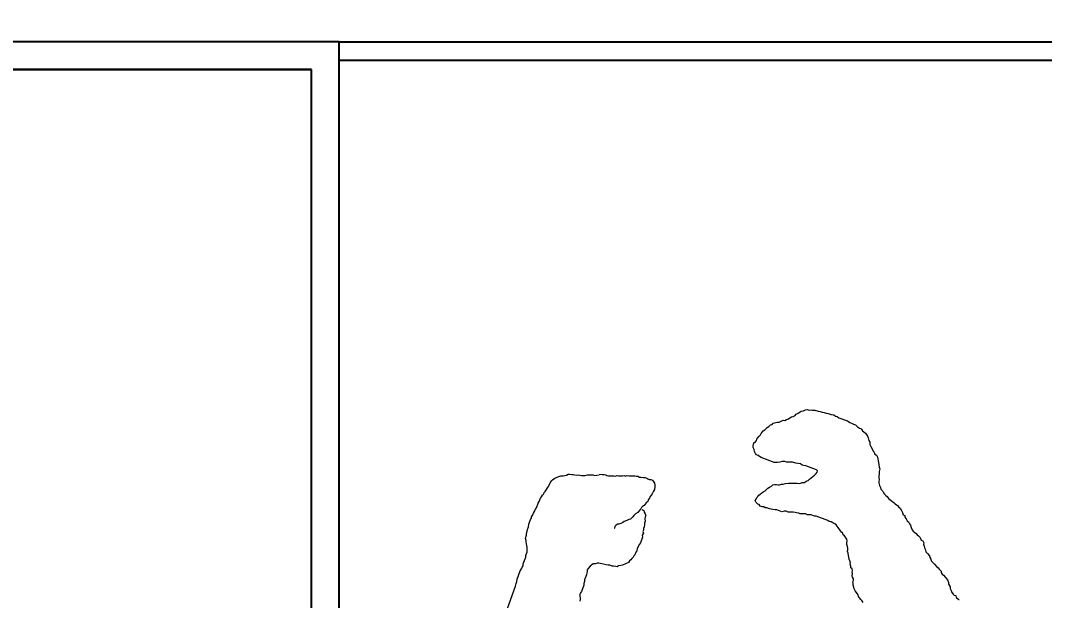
# Model space of a CAD drawing. Header units: millimetres. Extents: x 322668 to 332469, y 13187 to 20117.
# Drawn here: x 327880 to 327990.6, y 17585.6 to 17648.3 of the extents above; entities that cross this region are included whole.
import ezdxf

# ---------------------------------------------------------------- set-up
doc = ezdxf.new("R2010")
doc.units = ezdxf.units.MM
doc.header["$LTSCALE"] = 50
doc.header["$MEASUREMENT"] = 0
doc.header["$PDMODE"] = 3
doc.header["$PDSIZE"] = -0.5
doc.layers.get('0').update_dxf_attribs({"linetype": 'CONTINUOUS'})
doc.layers.get('DEFPOINTS').update_dxf_attribs({"linetype": 'CONTINUOUS'})
doc.layers.add('ekp-insan', color=251, linetype='CONTINUOUS', lineweight=15)
doc.layers.add('GRC-Ekipman', color=4, linetype='CONTINUOUS', lineweight=25)
doc.layers.add('MIM_OLCU-DIS', color=1, linetype='CONTINUOUS')
doc.layers.add('OC-Tretuar', color=70, linetype='CONTINUOUS')
doc.styles.add('OLCU', font='TSIMPLEX.SHX', dxfattribs={"width": 0.7})
doc.dimstyles.new('200-OLCU-DIŞ', dxfattribs={"dimtxt": 30, "dimasz": 10, "dimexe": 0, "dimexo": 0, "dimgap": 10, "dimtad": 1, "dimdec": 1, "dimdsep": 46, "dimtxsty": 'OLCU', "dimblk1": 'DOT', "dimblk2": 'DOT', "dimsah": 1, "dimcen": 0, "dimclrd": 7, "dimclre": 7, "dimclrt": 4, "dimadec": 0, "dimazin": 0, "dimtfac": 1, "dimtdec": 1, "dimtix": 1, "dimtmove": 2, "dimatfit": 3, "dimldrblk": 'DOT', "dimfxl": 0, "dimtolj": 1, "dimarcsym": 0})

# ---------------------------------------------------------------- blocks, each defined once
blk = doc.blocks.new('_DOT')
at = {"color": 0, "linetype": 'ByBlock'}
blk.add_line((-0.5, 0), (-1, 0), dxfattribs=at)
at = {"color": 0, "linetype": 'ByBlock', "const_width": 0.5}
blk.add_lwpolyline([(-0.25, 0, 1), (0.25, 0, 1)], format="xyb", close=True, dxfattribs=at)
blk = doc.blocks.new('*D159')
at = {"layer": 'DEFPOINTS', "color": 0}
for p in [(329577.75, 18407.96, -57.5), (327588.54, 14893), (330092.59, 14893)]:
    blk.add_point(p, dxfattribs=at)
at = {"layer": 'MIM_OLCU-DIS', "color": 7, "lineweight": -2}
for p, q in [((330052.83, 18407.96), (330092.59, 18407.96)), ((330092.59, 18397.96), (330092.59, 14903)), ((330052.59, 14893), (330092.59, 14893))]:
    blk.add_line(p, q, dxfattribs=at)
at = {"layer": 'MIM_OLCU-DIS', "color": 7, "lineweight": -2, "xscale": 10, "yscale": 10, "zscale": 10}
for p, rotation in [((330092.59, 18407.96), 90), ((330092.59, 14893), 270)]:
    blk.add_blockref('_DOT', p, dxfattribs=dict(at, rotation=rotation))
at = {"layer": 'MIM_OLCU-DIS', "color": 4, "insert": (330067.59, 16650.48), "char_height": 30, "attachment_point": 5, "rotation": 90, "style": 'OLCU'}
blk.add_mtext('\\A1;3515', dxfattribs=at)
blk = doc.blocks.new('İNSAN-1')
for p, q in [((-17.22, -18.63), (-17.07, -18.87)), ((13.38, -18.96), (13.39, -18.78)), ((21.23, -17.99), (20.34, -20.42)), ((-27.53, -18.98), (-27.58, -18.96)), ((-27.39, -19.09), (-27.53, -18.98)), ((-27.26, -19.2), (-27.39, -19.09)), ((-27.21, -19.39), (-27.26, -19.2)), ((-27.05, -19.45), (-27.21, -19.39)), ((-26.92, -19.56), (-27.05, -19.45)), ((-26.8, -19.72), (-26.92, -19.56)), ((-26.7, -19.94), (-26.8, -19.72)), ((-17.07, -18.87), (-16.94, -18.98)), ((-16.94, -18.98), (-16.82, -19.14)), ((-16.82, -19.14), (-16.7, -19.3)), ((-16.7, -19.3), (-16.65, -19.49)), ((-16.65, -19.49), (-16.5, -19.73)), ((-16.5, -19.73), (-16.33, -19.91)), ((-16.33, -19.91), (-16.23, -20.12)), ((12.98, -20.53), (13.24, -19.82)), ((13.24, -19.82), (13.34, -19.69)), ((13.34, -19.69), (13.4, -19.54)), ((13.38, -19.13), (13.38, -18.96)), ((13.42, -19.32), (13.38, -19.13)), ((13.4, -19.54), (13.42, -19.32)), ((-26.6, -20.15), (-26.7, -19.94)), ((-26.61, -20.33), (-26.6, -20.15)), ((-26.42, -20.63), (-26.61, -20.33)), ((-26.43, -20.81), (-26.42, -20.63)), ((-26.3, -21.09), (-26.43, -20.81)), ((-16.23, -20.12), (-16.19, -20.32)), ((-16.19, -20.32), (-16.14, -20.51)), ((-16.1, -20.88), (-16.16, -21.04)), ((-16.14, -20.51), (-16.14, -20.69)), ((-16.14, -20.69), (-16.1, -20.88)), ((12.89, -21.08), (12.9, -20.91)), ((12.9, -20.91), (12.97, -20.7)), ((12.97, -20.7), (12.98, -20.53)), ((20.22, -20.9), (20.18, -21.17)), ((20.3, -20.69), (20.22, -20.9)), ((20.34, -20.42), (20.3, -20.69)), ((-25.89, -21.6), (-26.3, -21.09)), ((-25.75, -21.7), (-25.89, -21.6)), ((-25.63, -21.87), (-25.75, -21.7)), ((-25.64, -22.04), (-25.63, -21.87)), ((-25.42, -22.24), (-25.64, -22.04)), ((-16.16, -21.04), (-16.16, -21.21)), ((-16.16, -21.21), (-16.04, -21.37)), ((-16.01, -21.92), (-16.06, -22.08)), ((-16.06, -22.08), (-16.02, -22.27)), ((-16, -21.57), (-16.05, -21.73)), ((-16.05, -21.73), (-16.01, -21.92)), ((-16.04, -21.37), (-16, -21.57)), ((12.6, -22.01), (12.66, -21.86)), ((12.6, -22.18), (12.6, -22.01)), ((12.66, -21.86), (12.68, -21.64)), ((12.68, -21.64), (12.89, -21.08)), ((19.84, -22.08), (19.72, -22.27)), ((20.18, -21.17), (19.84, -22.08)), ((-25.3, -22.4), (-25.42, -22.24)), ((-25.16, -22.51), (-25.3, -22.4)), ((-24.91, -22.78), (-25.16, -22.51)), ((-24.74, -22.97), (-24.91, -22.78)), ((-24.57, -23.15), (-24.74, -22.97)), ((-24.52, -23.34), (-24.57, -23.15)), ((-16.02, -22.27), (-15.88, -22.38)), ((-15.88, -22.38), (-15.89, -22.56)), ((-15.89, -22.56), (-15.79, -22.77)), ((-15.79, -22.77), (-15.85, -22.93)), ((-15.85, -22.93), (-15.75, -23.14)), ((-15.75, -23.14), (-15.7, -23.34)), ((7.88, -23.27), (8.03, -23.15)), ((8.03, -23.15), (8.16, -22.97)), ((8.16, -22.97), (8.78, -22.68)), ((8.78, -22.68), (8.97, -22.63)), ((8.97, -22.63), (9.21, -22.61)), ((9.21, -22.61), (9.37, -22.49)), ((9.37, -22.49), (9.52, -22.55)), ((9.52, -22.55), (9.75, -22.57)), ((9.75, -22.57), (9.92, -22.58)), ((9.92, -22.58), (10.17, -22.67)), ((10.17, -22.67), (10.34, -22.68)), ((10.34, -22.68), (10.56, -22.7)), ((10.56, -22.7), (10.72, -22.76)), ((10.72, -22.76), (11.04, -22.82)), ((11.04, -22.82), (11.19, -22.87)), ((11.19, -22.87), (11.36, -22.88)), ((11.36, -22.88), (11.53, -22.88)), ((11.53, -22.88), (11.72, -22.84)), ((11.72, -22.84), (11.96, -22.81)), ((11.96, -22.81), (12.12, -22.7)), ((12.12, -22.7), (12.28, -22.58)), ((12.28, -22.58), (12.49, -22.31)), ((12.49, -22.31), (12.6, -22.18)), ((19.51, -22.82), (19.25, -23.53)), ((19.54, -22.6), (19.51, -22.82)), ((19.64, -22.47), (19.54, -22.6)), ((19.72, -22.27), (19.64, -22.47)), ((-24.4, -23.5), (-24.52, -23.34)), ((-24.36, -23.7), (-24.4, -23.5)), ((-24.15, -23.95), (-24.36, -23.7)), ((-23.98, -24.13), (-24.15, -23.95)), ((-23.94, -24.33), (-23.98, -24.13)), ((-23.84, -24.54), (-23.94, -24.33)), ((-15.7, -23.34), (-15.61, -23.72)), ((-15.61, -23.72), (-15.58, -23.97)), ((-15.58, -23.97), (-15.53, -24.17)), ((-15.53, -24.17), (-15.54, -24.34)), ((7.21, -24.46), (7.23, -24.24)), ((7.23, -24.24), (7.34, -24.1)), ((7.34, -24.1), (7.45, -23.8)), ((7.45, -23.8), (7.56, -23.67)), ((7.56, -23.67), (7.66, -23.53)), ((7.66, -23.53), (7.77, -23.4)), ((7.77, -23.4), (7.88, -23.27)), ((19.09, -24.11), (19.08, -24.45)), ((19.24, -23.71), (19.09, -24.11)), ((19.25, -23.53), (19.24, -23.71)), ((-23.79, -24.73), (-23.84, -24.54)), ((-23.74, -24.93), (-23.79, -24.73)), ((-23.75, -25.1), (-23.74, -24.93)), ((-23.65, -25.32), (-23.75, -25.1)), ((-23.49, -25.38), (-23.65, -25.32)), ((-23.36, -25.66), (-23.49, -25.38)), ((-15.54, -24.34), (-15.54, -24.52)), ((-15.54, -24.52), (-15.5, -24.71)), ((-15.5, -24.71), (-15.45, -24.91)), ((-15.45, -25.08), (-15.46, -25.26)), ((-15.46, -25.26), (-15.43, -25.5)), ((-15.45, -24.91), (-15.45, -25.08)), ((6.64, -25.69), (6.86, -25.08)), ((6.86, -25.08), (6.97, -24.95)), ((6.97, -24.95), (7.11, -24.71)), ((7.11, -24.71), (7.21, -24.46)), ((19.08, -24.45), (19.08, -24.62)), ((19.08, -24.62), (19.12, -24.81)), ((19.12, -24.81), (19.17, -25)), ((19.17, -25), (19.22, -25.19)), ((19.22, -25.19), (19.21, -25.36)), ((19.21, -25.36), (19.26, -25.55)), ((-23.19, -25.84), (-23.36, -25.66)), ((-23.05, -25.95), (-23.19, -25.84)), ((-22.94, -26.11), (-23.05, -25.95)), ((-22.8, -26.22), (-22.94, -26.11)), ((-22.61, -26.35), (-22.8, -26.22)), ((-22.49, -26.51), (-22.61, -26.35)), ((-22.39, -26.73), (-22.49, -26.51)), ((-15.43, -25.5), (-15.2, -25.83)), ((-15.2, -25.83), (-15.06, -25.94)), ((-15.06, -25.94), (-15.01, -26.13)), ((-15.01, -26.13), (-14.88, -26.24)), ((-14.88, -26.24), (-14.76, -26.4)), ((-14.76, -26.4), (-14.52, -26.73)), ((6.52, -26.63), (6.53, -26.46)), ((6.53, -26.46), (6.58, -26.31)), ((6.54, -26.12), (6.66, -25.93)), ((6.58, -26.31), (6.54, -26.12)), ((6.66, -25.93), (6.64, -25.69)), ((19.07, -26.52), (18.96, -26.83)), ((19.08, -26.35), (19.07, -26.52)), ((19.17, -26.1), (19.08, -26.35)), ((19.18, -25.93), (19.17, -26.1)), ((19.25, -25.72), (19.18, -25.93)), ((19.26, -25.55), (19.25, -25.72)), ((-22.31, -26.99), (-22.39, -26.73)), ((-22.2, -27.15), (-22.31, -26.99)), ((-22.1, -27.37), (-22.2, -27.15)), ((-21.96, -27.48), (-22.1, -27.37)), ((-21.86, -27.69), (-21.96, -27.48)), ((-14.52, -26.73), (-14.4, -26.89)), ((-14.4, -26.89), (-14.29, -27.05)), ((-14.29, -27.05), (-14.15, -27.16)), ((-14.15, -27.16), (-13.94, -27.24)), ((-13.94, -27.24), (-13.75, -27.37)), ((-13.75, -27.37), (-13.52, -27.39)), ((-13.52, -27.39), (-13.39, -27.5)), ((-13.39, -27.5), (-12.13, -27.96)), ((6.34, -27.43), (6.42, -27.22)), ((6.37, -27.67), (6.34, -27.43)), ((6.42, -27.05), (6.45, -26.83)), ((6.42, -27.22), (6.42, -27.05)), ((6.45, -26.83), (6.52, -26.63)), ((7.93, -27.66), (8.12, -27.62)), ((8.12, -27.62), (8.33, -27.52)), ((8.33, -27.52), (8.6, -27.39)), ((8.6, -27.39), (8.76, -27.28)), ((8.76, -27.28), (8.97, -27.18)), ((8.97, -27.18), (9.18, -27.09)), ((9.18, -27.09), (9.35, -27.09)), ((9.35, -27.09), (9.51, -26.98)), ((9.51, -26.98), (9.61, -26.84)), ((9.61, -26.84), (9.67, -26.69)), ((9.67, -26.69), (9.62, -26.67)), ((18.73, -27.61), (18.62, -27.74)), ((18.92, -27.1), (18.73, -27.61)), ((18.96, -26.83), (18.92, -27.1)), ((-21.69, -27.87), (-21.86, -27.69)), ((-21.7, -28.05), (-21.69, -27.87)), ((-21.54, -28.11), (-21.7, -28.05)), ((-21.46, -28.37), (-21.54, -28.11)), ((-21.36, -28.59), (-21.46, -28.37)), ((-21.21, -28.82), (-21.36, -28.59)), ((-12.13, -27.96), (-11.96, -27.97)), ((-11.96, -27.97), (-11.59, -28.1)), ((-11.59, -28.1), (-11.37, -28.12)), ((-11.37, -28.12), (-11.19, -28.13)), ((-11.19, -28.13), (-10.98, -28.21)), ((-10.98, -28.21), (-10.76, -28.23)), ((-10.76, -28.23), (-10.58, -28.24)), ((-10.58, -28.24), (-10.4, -28.24)), ((-10.4, -28.24), (-10.25, -28.3)), ((-10.25, -28.3), (-10.02, -28.32)), ((-10.02, -28.32), (-9.86, -28.38)), ((-9.86, -28.38), (-9.64, -28.41)), ((-9.64, -28.41), (-9.46, -28.41)), ((-9.46, -28.41), (-9.28, -28.42)), ((-9.28, -28.42), (-9.11, -28.42)), ((-9.11, -28.42), (-8.9, -28.5)), ((-8.9, -28.5), (-8.67, -28.52)), ((-8.67, -28.52), (-8.41, -28.44)), ((-8.41, -28.44), (-7.89, -28.64)), ((-7.89, -28.64), (-7.71, -28.64)), ((-7.71, -28.64), (-7.43, -28.69)), ((-7.43, -28.69), (-7.27, -28.74)), ((-7.27, -28.74), (-7.1, -28.75)), ((-7.1, -28.75), (-6.79, -28.86)), ((6.29, -28.04), (6.35, -27.89)), ((6.34, -28.23), (6.29, -28.04)), ((6.45, -28.39), (6.34, -28.23)), ((6.35, -27.89), (6.37, -27.67)), ((6.5, -28.58), (6.45, -28.39)), ((6.68, -28.7), (6.5, -28.58)), ((6.73, -28.89), (6.83, -28.76)), ((6.83, -28.76), (7.05, -28.49)), ((7.05, -28.49), (7.15, -28.36)), ((7.15, -28.36), (7.38, -28.21)), ((7.38, -28.21), (7.56, -28.05)), ((7.56, -28.05), (7.73, -27.88)), ((7.73, -27.88), (7.93, -27.66)), ((18.2, -28.74), (18.09, -28.87)), ((18.29, -28.48), (18.2, -28.74)), ((18.42, -28.3), (18.29, -28.48)), ((18.49, -28.1), (18.42, -28.3)), ((18.62, -27.91), (18.49, -28.1)), ((18.62, -27.74), (18.62, -27.91)), ((-21.07, -28.93), (-21.21, -28.82)), ((-20.9, -29.11), (-21.07, -28.93)), ((-20.68, -29.31), (-20.9, -29.11)), ((-20.54, -29.42), (-20.68, -29.31)), ((-20.41, -29.53), (-20.54, -29.42)), ((-20.22, -29.66), (-20.41, -29.53)), ((-20.08, -29.77), (-20.22, -29.66)), ((-19.94, -29.88), (-20.08, -29.77)), ((-6.79, -28.86), (-6.61, -28.87)), ((-6.61, -28.87), (-6.47, -28.98)), ((-6.47, -28.98), (-6.3, -28.98)), ((-6.3, -28.98), (-6.09, -29.06)), ((-6.09, -29.06), (-5.97, -29.22)), ((-5.97, -29.22), (-5.81, -29.28)), ((-5.81, -29.28), (-5.64, -29.46)), ((-5.66, -29.81), (-5.71, -29.97)), ((-5.55, -29.68), (-5.66, -29.81)), ((-5.64, -29.46), (-5.55, -29.68)), ((5.89, -29.91), (6.02, -29.73)), ((6.02, -29.73), (6.07, -29.57)), ((6.07, -29.57), (6.25, -29.41)), ((6.25, -29.41), (6.36, -29.27)), ((6.36, -29.27), (6.46, -29.14)), ((6.46, -29.14), (6.62, -29.03)), ((6.62, -29.03), (6.73, -28.89)), ((17.78, -29.56), (17.65, -29.92)), ((17.91, -29.38), (17.78, -29.56)), ((18.09, -28.87), (17.91, -29.38)), ((-19.79, -30.11), (-19.94, -29.88)), ((-19.65, -30.22), (-19.79, -30.11)), ((-19.52, -30.33), (-19.65, -30.22)), ((-19.4, -30.49), (-19.52, -30.33)), ((-19.3, -30.71), (-19.4, -30.49)), ((-19.13, -30.89), (-19.3, -30.71)), ((-19.08, -31.08), (-19.13, -30.89)), ((-6.74, -30.83), (-6.92, -31)), ((-6.63, -30.7), (-6.74, -30.83)), ((-6.42, -30.6), (-6.63, -30.7)), ((-6.26, -30.48), (-6.42, -30.6)), ((-6.09, -30.36), (-6.26, -30.48)), ((-5.93, -30.24), (-6.09, -30.36)), ((-5.82, -30.11), (-5.93, -30.24)), ((-5.71, -29.97), (-5.82, -30.11)), ((5.3, -31.19), (5.32, -30.85)), ((5.32, -30.85), (5.44, -30.67)), ((5.44, -30.67), (5.5, -30.51)), ((5.5, -30.51), (5.6, -30.38)), ((5.6, -30.38), (5.71, -30.25)), ((5.71, -30.25), (5.82, -30.11)), ((5.82, -30.11), (5.89, -29.91)), ((17.02, -30.84), (16.9, -31.02)), ((17.15, -30.65), (17.02, -30.84)), ((17.25, -30.52), (17.15, -30.65)), ((17.31, -30.37), (17.25, -30.52)), ((17.42, -30.24), (17.31, -30.37)), ((17.54, -30.05), (17.42, -30.24)), ((17.65, -29.92), (17.54, -30.05)), ((-18.98, -31.29), (-19.08, -31.08)), ((-18.9, -31.56), (-18.98, -31.29)), ((-18.92, -31.91), (-18.91, -31.74)), ((-18.89, -32.16), (-18.92, -31.91)), ((-18.91, -31.74), (-18.9, -31.56)), ((-11.41, -31.95), (-11.6, -32.12)), ((-11.25, -31.83), (-11.41, -31.95)), ((-11.04, -31.74), (-11.25, -31.83)), ((-10.88, -31.62), (-11.04, -31.74)), ((-10.63, -31.59), (-10.88, -31.62)), ((-10.36, -31.51), (-10.63, -31.59)), ((-10.08, -31.55), (-10.36, -31.51)), ((-9.84, -31.53), (-10.08, -31.55)), ((-9.66, -31.53), (-9.84, -31.53)), ((-9.49, -31.54), (-9.66, -31.53)), ((-9.31, -31.54), (-9.49, -31.54)), ((-9.14, -31.55), (-9.31, -31.54)), ((-8.82, -31.49), (-9.14, -31.55)), ((-8.55, -31.41), (-8.82, -31.49)), ((-8.38, -31.41), (-8.55, -31.41)), ((-8.18, -31.37), (-8.38, -31.41)), ((-8.01, -31.37), (-8.18, -31.37)), ((-7.83, -31.38), (-8.01, -31.37)), ((-7.65, -31.38), (-7.83, -31.38)), ((-7.46, -31.34), (-7.65, -31.38)), ((-7.3, -31.22), (-7.46, -31.34)), ((-7.08, -31.12), (-7.3, -31.22)), ((-6.92, -31), (-7.08, -31.12)), ((5.3, -31.36), (5.3, -31.19)), ((5.34, -31.55), (5.3, -31.36)), ((5.57, -31.87), (5.34, -31.55)), ((5.73, -31.92), (5.57, -31.87)), ((5.9, -31.93), (5.73, -31.92)), ((6.05, -31.99), (5.9, -31.93)), ((6.18, -32.09), (6.05, -31.99)), ((16.11, -32.06), (15.69, -32.25)), ((16.34, -31.91), (16.11, -32.06)), ((16.45, -31.78), (16.34, -31.91)), ((16.57, -31.59), (16.45, -31.78)), ((16.71, -31.36), (16.57, -31.59)), ((16.79, -31.16), (16.71, -31.36)), ((16.9, -31.02), (16.79, -31.16)), ((-18.99, -33.07), (-18.94, -32.79)), ((-18.94, -33.26), (-18.99, -33.07)), ((-18.95, -32.49), (-18.89, -32.33)), ((-18.94, -32.79), (-18.95, -32.49)), ((-18.89, -32.33), (-18.89, -32.16)), ((-12.23, -32.72), (-12.29, -32.87)), ((-12.29, -32.87), (-12.15, -32.98)), ((-12.12, -32.58), (-12.23, -32.72)), ((-12.15, -32.98), (-11, -33.4)), ((-11.94, -32.41), (-12.12, -32.58)), ((-11.76, -32.24), (-11.94, -32.41)), ((-11.6, -32.12), (-11.76, -32.24)), ((6.34, -32.15), (6.18, -32.09)), ((6.51, -32.15), (6.34, -32.15)), ((6.78, -32.2), (6.51, -32.15)), ((6.95, -32.2), (6.78, -32.2)), ((7.15, -32.28), (6.95, -32.2)), ((7.32, -32.28), (7.15, -32.28)), ((7.48, -32.34), (7.32, -32.28)), ((7.72, -32.31), (7.48, -32.34)), ((7.89, -32.32), (7.72, -32.31)), ((8.06, -32.32), (7.89, -32.32)), ((8.28, -32.35), (8.06, -32.32)), ((8.47, -32.3), (8.28, -32.35)), ((8.62, -32.36), (8.47, -32.3)), ((8.81, -32.31), (8.62, -32.36)), ((8.98, -32.32), (8.81, -32.31)), ((9.21, -32.34), (8.98, -32.32)), ((9.38, -32.35), (9.21, -32.34)), ((9.57, -32.3), (9.38, -32.35)), ((9.74, -32.31), (9.57, -32.3)), ((9.91, -32.31), (9.74, -32.31)), ((10.13, -32.33), (9.91, -32.31)), ((10.3, -32.34), (10.13, -32.33)), ((10.47, -32.35), (10.3, -32.34)), ((10.61, -32.45), (10.47, -32.35)), ((10.78, -32.46), (10.61, -32.45)), ((11, -32.48), (10.78, -32.46)), ((11, -32.48), (11.31, -32.42)), ((11.55, -32.4), (11.31, -32.42)), ((11.79, -32.37), (11.55, -32.4)), ((11.99, -32.44), (11.79, -32.37)), ((12.16, -32.45), (11.99, -32.44)), ((12.4, -32.42), (12.16, -32.45)), ((12.57, -32.43), (12.4, -32.42)), ((12.83, -32.35), (12.57, -32.43)), ((13.06, -32.37), (12.83, -32.35)), ((13.23, -32.38), (13.06, -32.37)), ((13.4, -32.39), (13.23, -32.38)), ((13.55, -32.44), (13.4, -32.39)), ((13.79, -32.41), (13.55, -32.44)), ((13.96, -32.42), (13.79, -32.41)), ((14.11, -32.48), (13.96, -32.42)), ((14.28, -32.48), (14.11, -32.48)), ((14.51, -32.51), (14.28, -32.48)), ((14.68, -32.51), (14.51, -32.51)), ((14.83, -32.4), (14.68, -32.51)), ((15.21, -32.31), (14.83, -32.4)), ((15.44, -32.33), (15.21, -32.31)), ((15.69, -32.25), (15.44, -32.33)), ((-18.91, -33.51), (-18.94, -33.26)), ((-18.88, -33.76), (-18.91, -33.51)), ((-18.84, -33.95), (-18.88, -33.76)), ((-18.79, -34.15), (-18.84, -33.95)), ((-18.74, -34.34), (-18.79, -34.15)), ((-11, -33.4), (-10.77, -33.43)), ((-10.77, -33.43), (-10.62, -33.49)), ((-10.62, -33.49), (-10.43, -33.62)), ((-10.43, -33.62), (-10.15, -33.66)), ((-10.15, -33.66), (-9.92, -33.68)), ((-9.92, -33.68), (-9.56, -33.82)), ((-9.56, -33.82), (-9.31, -33.79)), ((-9.31, -33.79), (-9.13, -33.8)), ((-9.13, -33.8), (-8.91, -33.82)), ((-8.91, -33.82), (-8.75, -33.88)), ((-8.75, -33.88), (-8.45, -33.87)), ((-8.45, -33.87), (-8.19, -33.79)), ((-8.19, -33.79), (-7.94, -33.76)), ((-7.94, -33.76), (-7.76, -33.77)), ((-7.76, -33.77), (-7.59, -33.77)), ((-7.59, -33.77), (-6.18, -34.29)), ((-6.18, -34.29), (-5.99, -34.42)), ((-18.65, -34.55), (-18.74, -34.34)), ((-18.46, -34.68), (-18.65, -34.55)), ((-18.41, -34.88), (-18.46, -34.68)), ((-18.27, -34.99), (-18.41, -34.88)), ((-18.19, -35.25), (-18.27, -34.99)), ((-18.04, -35.49), (-18.19, -35.25)), ((-5.99, -34.42), (-5.85, -34.53)), ((-5.85, -34.53), (-5.7, -34.59)), ((-5.7, -34.59), (-5.58, -34.75)), ((-5.58, -34.75), (-5.48, -34.96)), ((-5.48, -34.96), (-5.43, -35.16)), ((-5.43, -35.16), (-5.34, -35.37)), ((-5.34, -35.37), (-5.34, -35.55)), ((-17.94, -35.7), (-18.04, -35.49)), ((-17.92, -35.95), (-17.94, -35.7)), ((-17.82, -36.16), (-17.92, -35.95)), ((-17.74, -36.43), (-17.82, -36.16)), ((-17.69, -36.62), (-17.74, -36.43)), ((-5.84, -36.43), (-5.95, -36.57)), ((-5.73, -36.29), (-5.84, -36.43)), ((-5.67, -36.14), (-5.73, -36.29)), ((-5.57, -36), (-5.67, -36.14)), ((-5.4, -35.88), (-5.57, -36)), ((-5.35, -35.72), (-5.4, -35.88)), ((-5.34, -35.55), (-5.35, -35.72)), ((-17.45, -36.94), (-17.69, -36.62)), ((-17.27, -37.07), (-17.45, -36.94)), ((-17.13, -37.18), (-17.27, -37.07)), ((-16.98, -37.42), (-17.13, -37.18)), ((-16.82, -37.47), (-16.98, -37.42)), ((-16.58, -37.62), (-16.82, -37.47)), ((-6.84, -37.54), (-7, -37.66)), ((-6.68, -37.42), (-6.84, -37.54)), ((-6.57, -37.28), (-6.68, -37.42)), ((-6.41, -37.17), (-6.57, -37.28)), ((-6.3, -37.03), (-6.41, -37.17)), ((-6.19, -36.89), (-6.3, -37.03)), ((-6.13, -36.74), (-6.19, -36.89)), ((-5.95, -36.57), (-6.13, -36.74)), ((-16.36, -37.82), (-16.58, -37.62)), ((-16.15, -37.9), (-16.36, -37.82)), ((-15.96, -38.03), (-16.15, -37.9)), ((-15.75, -38.1), (-15.96, -38.03)), ((-15.51, -38.25), (-15.75, -38.1)), ((-14.57, -38.6), (-15.51, -38.25)), ((-14.38, -38.73), (-14.57, -38.6)), ((-9.46, -38.7), (-9.66, -38.75)), ((-9.3, -38.59), (-9.46, -38.7)), ((-9.14, -38.47), (-9.3, -38.59)), ((-8.94, -38.42), (-9.14, -38.47)), ((-8.73, -38.32), (-8.94, -38.42)), ((-8.55, -38.33), (-8.73, -38.32)), ((-8.34, -38.23), (-8.55, -38.33)), ((-8.13, -38.13), (-8.34, -38.23)), ((-7.95, -38.14), (-8.13, -38.13)), ((-7.76, -38.09), (-7.95, -38.14)), ((-7.49, -38.01), (-7.76, -38.09)), ((-7.38, -37.87), (-7.49, -38.01)), ((-7.19, -37.83), (-7.38, -37.87)), ((-7, -37.66), (-7.19, -37.83)), ((-14.23, -38.78), (-14.38, -38.73)), ((-14.04, -38.91), (-14.23, -38.78)), ((-13.76, -38.96), (-14.04, -38.91)), ((-13.44, -39.07), (-13.76, -38.96)), ((-13.22, -39.1), (-13.44, -39.07)), ((-13.01, -39.17), (-13.22, -39.1)), ((-12.78, -39.2), (-13.01, -39.17)), ((-12.57, -39.27), (-12.78, -39.2)), ((-12.34, -39.3), (-12.57, -39.27)), ((-11.98, -39.43), (-12.34, -39.3)), ((-11.73, -39.41), (-11.98, -39.43)), ((-11.58, -39.46), (-11.73, -39.41)), ((-11.38, -39.42), (-11.58, -39.46)), ((-11.17, -39.49), (-11.38, -39.42)), ((-10.98, -39.45), (-11.17, -39.49)), ((-10.76, -39.35), (-10.98, -39.45)), ((-10.52, -39.32), (-10.76, -39.35)), ((-10.19, -39.09), (-10.52, -39.32)), ((-9.98, -38.99), (-10.19, -39.09)), ((-9.87, -38.85), (-9.98, -38.99)), ((-9.66, -38.75), (-9.87, -38.85))]:
    blk.add_line(p, q)
blk = doc.blocks.new('Frenox Depo Tipi Dolap Çift Kapı')
for p, q in [((140, 81), (70, 81)), ((140, 0), (140, 81))]:
    blk.add_line(p, q)
at = {"color": 251}
for p, q in [((3, 78), (137, 78)), ((137, 78), (73, 78)), ((137, 4), (137, 78))]:
    blk.add_line(p, q, dxfattribs=at)
blk = doc.blocks.new('CTezg.100-80')
for p, q in [((-100, -80), (-100, 0)), ((-100, 0), (0, 0)), ((0, 0), (0, -80)), ((0, -2), (-100, -2)), ((0, -80), (-100, -80))]:
    blk.add_line(p, q)

msp = doc.modelspace()

# ---------------------------------------------------------------- block references
at = {"layer": 'ekp-insan', "rotation": 180}
msp.add_blockref('İNSAN-1', (327953.81, 17566.76, 44145.11), dxfattribs=at)
at = {"layer": 'GRC-Ekipman'}
msp.add_blockref('CTezg.100-80', (328014.41, 17645.96, -145), dxfattribs=at)
at = {"layer": 'OC-Tretuar'}
msp.add_blockref('Frenox Depo Tipi Dolap Çift Kapı', (327774.41, 17564.96, -145), dxfattribs=at)

# ---------------------------------------------------------------- dimensions: what is measured, and where the dimension line sits
at = {"layer": 'MIM_OLCU-DIS', "color": 22}
dim = msp.add_linear_dim(base=(330092.59, 14893), p1=(329577.75, 18407.96, -57.5), p2=(327588.54, 14893), angle=270, dimstyle='200-OLCU-DIŞ', dxfattribs=at)
dim.commit()
dim.dimension.update_dxf_attribs({"geometry": '*D159', "text_midpoint": (330067.59, 16650.48)})

doc.saveas('drawing.dxf')
